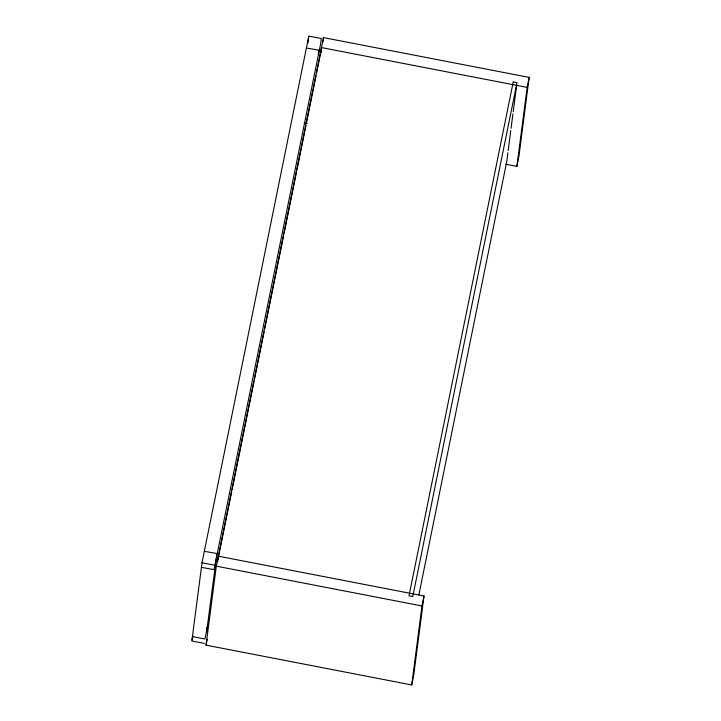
<?xml version="1.0" encoding="UTF-8"?>
<svg xmlns="http://www.w3.org/2000/svg" width="721" height="721" viewBox="0 0 721 721"><rect width="100%" height="100%" fill="white"/><g stroke="black" fill="none" stroke-linecap="round" stroke-linejoin="round"><path stroke-width="1.08" d="M201.988 562.768L214.57 565.183M191.831 641.005L204.413 643.402M204.322 551.304L216.931 553.557L206.639 631.794M206.603 627.766L206.693 627.405M217.607 561.74L218.328 556.179L424.002 595.988L413.746 674.964L411.718 684.95L206.044 645.151L216.309 566.165L323.495 37.609L529.169 77.408L518.913 156.394L516.885 166.38L505.827 164.235M306.398 48.001L318.97 50.209L318.394 54.679M307.813 43.323L308.66 36.843L202.06 562.461L191.948 640.311L192.849 635.904M201.51 566.751L201.51 567.364L213.993 569.653L320.773 43.089L321.296 38.447L308.786 36.149M320.746 53.156L321.476 47.586L527.141 87.394L516.885 166.38M322.918 42.052L323.495 37.609M411.718 684.95L421.974 605.964L424.002 595.988M507.89 152.762L506.728 161.666L418.838 595.041M508.179 150.536L510.774 130.519M511.063 128.293L512.946 113.828M513.235 111.602L516.407 87.133M308.101 41.124L308.209 40.628M192.507 636.03L192.516 636.634L204.935 639.004L207.315 627.306M217.832 560.019L231.702 491.614M232.153 489.406L254.08 381.292M254.522 379.084L264.147 331.651M264.589 329.443L283.614 235.668M284.056 233.46L296.583 171.679M297.034 169.471L305.983 125.346M306.434 123.138L316.05 75.696M316.501 73.488L320.971 51.425M206.044 645.151L207.26 639.157M527.141 87.394L529.169 77.408M304.145 122.976L307.236 123.57M216.309 566.165L421.974 605.964M513.217 81.951L409.005 595.825L412.772 596.555L516.993 82.681L513.217 81.951"/></g></svg>
